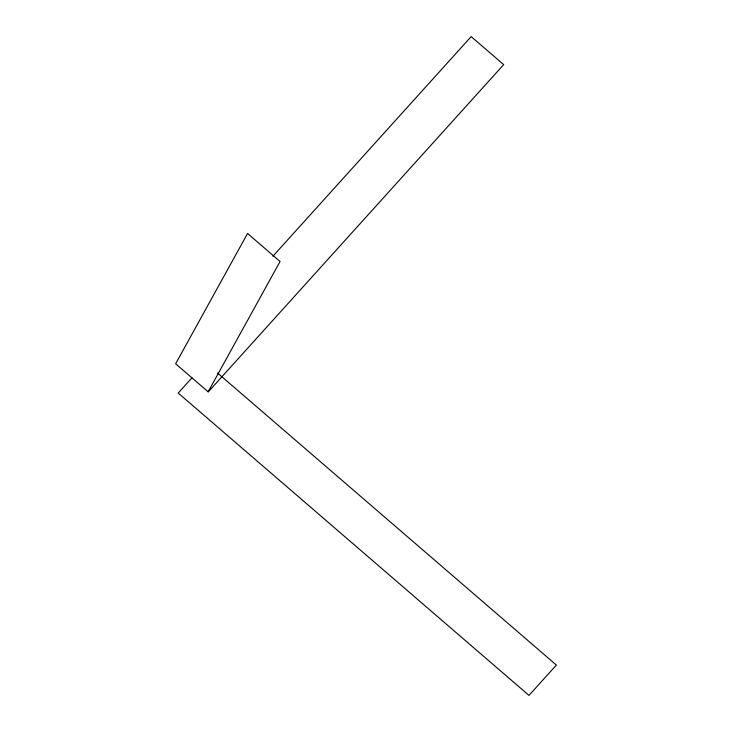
<?xml version="1.0" encoding="UTF-8"?>
<svg xmlns="http://www.w3.org/2000/svg" width="732" height="732" viewBox="0 0 732 732"><rect width="100%" height="100%" fill="white"/><g stroke="black" fill="none" stroke-linecap="round" stroke-linejoin="round"><path stroke-width="1.1" d="M208.144 391.803L280.072 261.498L247.562 233.471L175.634 363.777L208.254 391.895L503.68 64.626L471.17 36.6L272.945 256.191M191.94 377.831L178.205 393.047L528.98 695.4L556.366 665.068L217.605 373.073"/></g></svg>
